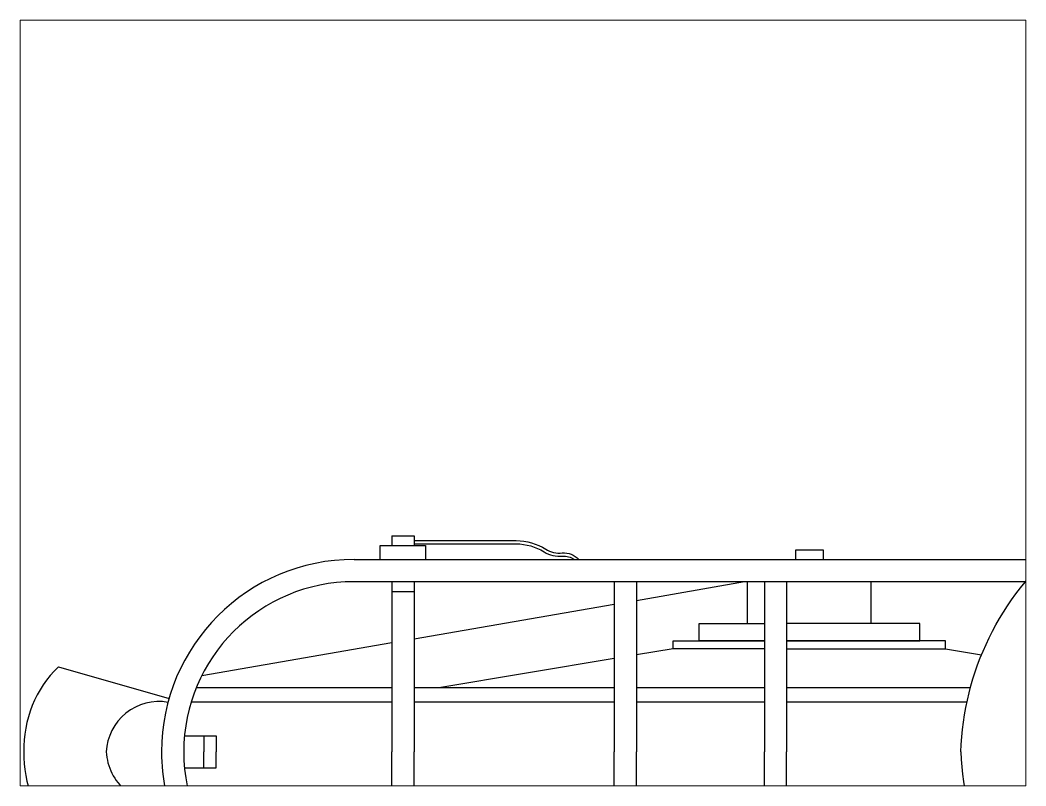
# Paper-space layout 'www.ceco.net' of a CAD drawing. Header units: millimetres. Extents: x 27 to 240, y 20 to 183.
# The model-space entities are those that its viewports show. They can reach past a viewport. Long polylines and large blocks are cut down to what shows.
import ezdxf

# ---------------------------------------------------------------- set-up
doc = ezdxf.new("R2010")
doc.units = ezdxf.units.MM
doc.layers.add('ceco.net 423', color=7, linetype='Continuous')

msp = doc.modelspace()

# ---------------------------------------------------------------- linework, layer by layer
at = {"layer": 'ceco.net 423'}
for points in [[(394.27, 1.62, -0.215356), (436.74, 88.54, -0.17135), (501.44, 112.35, -0.21313), (551.33, 90.86, -0.046731), (571, 65.01, 0.125309), (594.74, 42.26, 0.100865), (641.11, 27.22, -0.035494), (672.32, 21.42, -0.355562), (686.83, 1.62, -5.775613)], [(164.14, 90.54), (207.13, 90.54, -0.14032), (219.57, 86.98, 0.16523), (226.5, 85.35, -0.239645), (233.43, 82.64, 1.795933)], [(164.14, 89.19), (207.13, 89.19, -0.14032), (218.86, 85.84, 0.16523), (226.63, 84.01, -0.189571), (231.47, 82.64, -0.189571)], [(394.27, 1.62, 0.215356), (436.74, -85.29, 0.17135), (501.44, -109.1, 0.21313), (551.33, -87.61, 0.046731), (571, -61.76, -0.125309), (594.74, -39.02, -0.100865), (641.11, -23.97, 0.035494), (672.32, -18.17, 0.355562), (686.83, 1.62, 5.775613)]]:
    msp.add_lwpolyline(points, format="xyb", dxfattribs=at)
for points in [[(154.78, 92.61), (154.78, 88.46)], [(154.78, 92.61), (164.14, 92.61)], [(164.14, 92.61), (164.14, 88.46)], [(149.96, 82.64), (149.96, 88.46), (168.95, 88.46), (168.95, 82.64)], [(154.78, 88.46), (164.14, 88.46)], [(324.74, 82.64), (324.74, 86.61), (336.33, 86.61), (336.33, 82.64)], [(138.9, 82.64), (426.99, 82.64)], [(138.9, 73.28), (421.45, 73.28)], [(154.78, 73.28), (154.78, 1.62)], [(164.14, 73.28), (164.14, 1.62)], [(248.39, 73.28), (248.39, 1.62)], [(257.75, 73.28), (257.75, 1.62)], [(257.75, 65.41), (303.24, 73.28)], [(304.53, 55.7), (304.53, 73.28)], [(311.58, 73.28), (311.58, 1.62)], [(320.94, 73.28), (320.94, 1.62)], [(356.54, 55.7), (356.54, 73.28)], [(154.78, 69.12), (164.14, 69.12)], [(164.14, 49.21), (248.39, 63.79)], [(311.58, 48.39), (284.14, 48.39), (284.14, 55.7), (311.58, 55.7)], [(320.94, 48.39), (376.94, 48.39), (376.94, 55.7), (320.94, 55.7)], [(74.86, 33.76), (154.78, 47.59)], [(311.58, 45.02), (273.25, 45.02), (273.25, 48.39), (311.58, 48.39)], [(320.94, 45.02), (387.82, 45.02), (387.82, 48.39), (320.94, 48.39)], [(273.25, 45.02), (257.75, 42.44)], [(387.82, 45.02), (402.95, 42.51)], [(248.39, 40.89), (174.57, 28.64)], [(14.53, 37.45), (61.05, 24.05)], [(154.78, 28.64), (72.53, 28.64)], [(248.39, 28.64), (164.14, 28.64)], [(311.58, 28.64), (257.75, 28.64)], [(398.27, 28.64), (320.94, 28.64)], [(154.78, 22.57), (70.37, 22.57)], [(248.39, 22.57), (164.14, 22.57)], [(311.58, 22.57), (257.75, 22.57)], [(396.8, 22.57), (320.94, 22.57)], [(67.56, 8.37), (80.85, 8.37), (80.85, 1.62)], [(75.73, 8.37), (75.73, 1.62)], [(67.56, -5.12), (80.85, -5.12), (80.85, 1.62)], [(75.73, -5.12), (75.73, 1.62)], [(154.78, -70.03), (154.78, 1.62)], [(164.14, -70.03), (164.14, 1.62)], [(248.39, -70.03), (248.39, 1.62)], [(257.75, -70.03), (257.75, 1.62)], [(311.58, -70.03), (311.58, 1.62)], [(320.94, -70.03), (320.94, 1.62)]]:
    msp.add_lwpolyline(points, dxfattribs=at)
for centre, radius, start, end in [((138.9, 1.62), 81.01, 90, 180), ((138.9, 1.62), 71.65, 90, 180), ((47.52, 3.25), 47.52, 133.966, 181.9587), ((56.75, 0.7), 22.1, 79.9402, 177.6077), ((47.52, 0), 47.52, 178.0413, 226.034), ((56.75, 2.55), 22.1, 182.3923, 280.0598), ((138.9, 1.62), 81.01, 180, 270), ((138.9, 1.62), 71.65, 180, 270)]:
    msp.add_arc(centre, radius, start, end, dxfattribs=at)

psp = doc.layouts.new('www.ceco.net')

# ---------------------------------------------------------------- viewports
at = {"layer": '0'}
psp.add_viewport(center=(133.35, 101.6), size=(213.36, 162.56), view_center_point=(210, 148.5), view_height=322.4396, dxfattribs=at)

doc.saveas('drawing.dxf')
